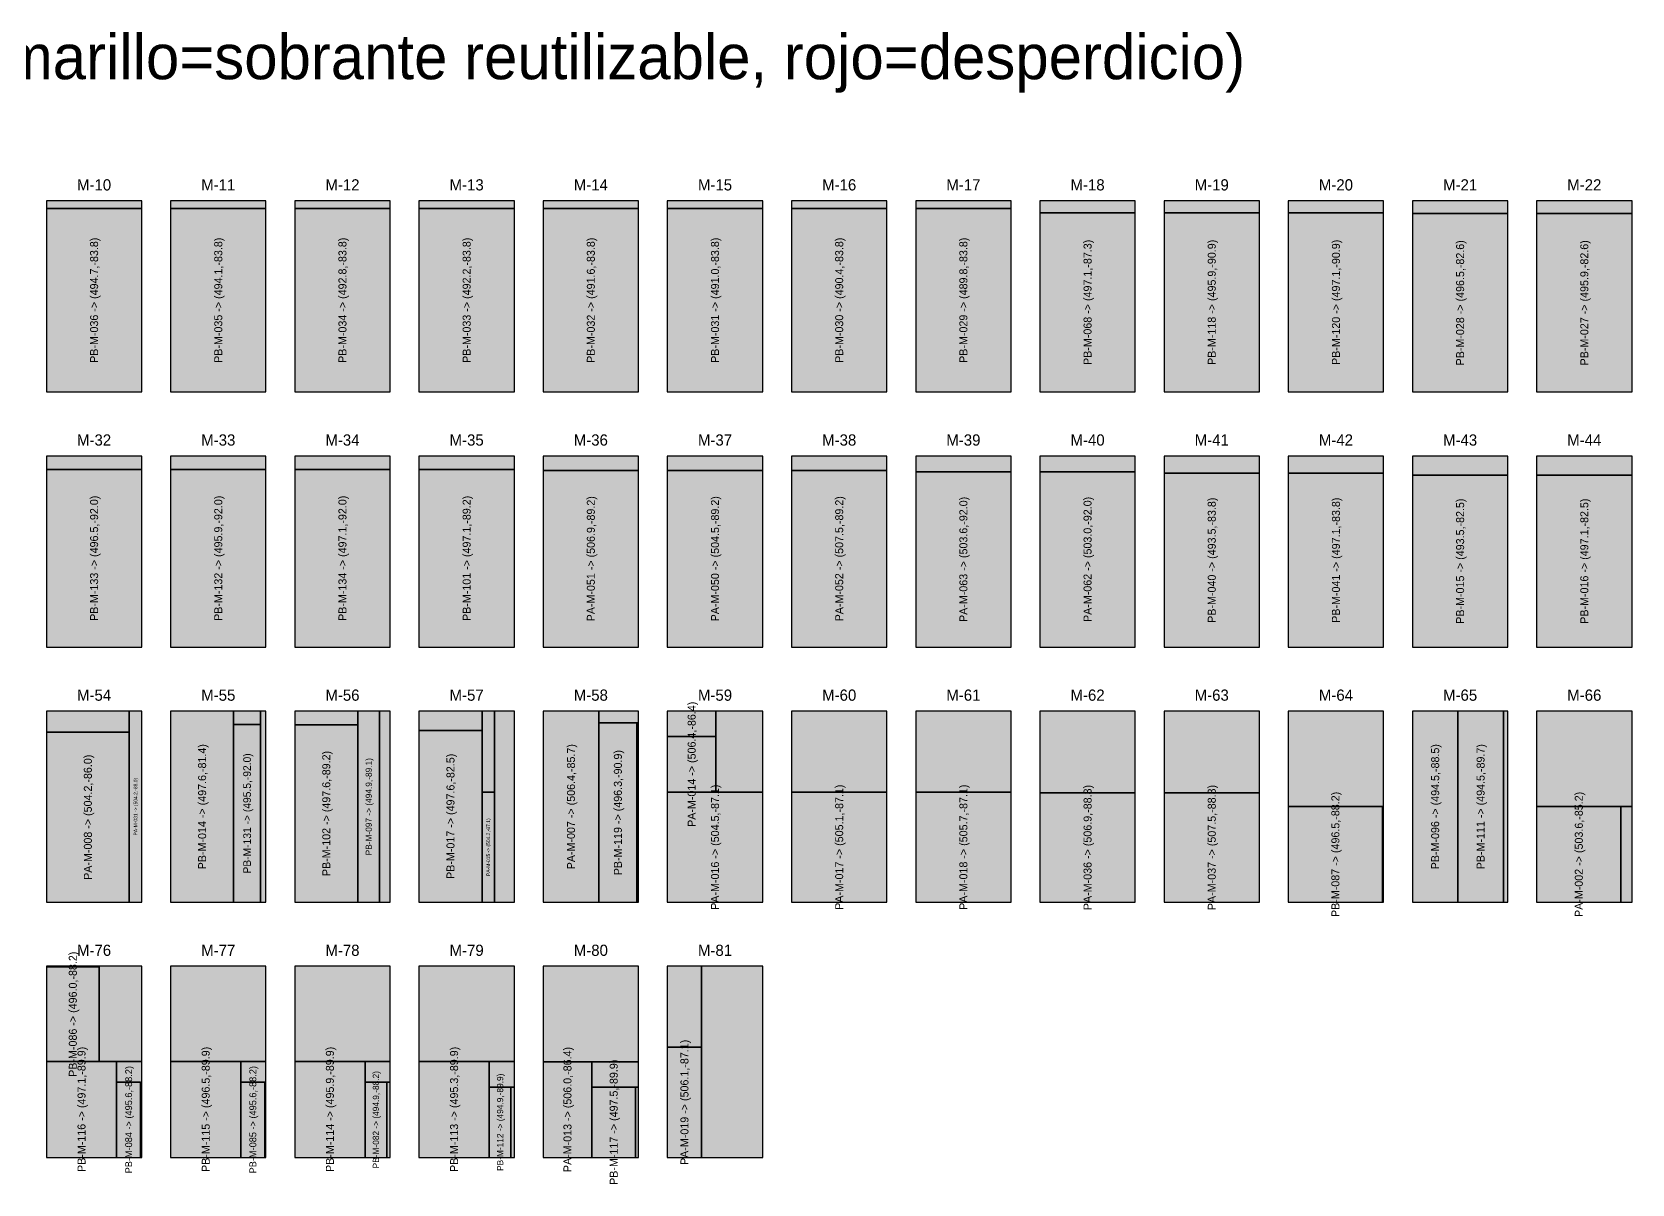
# Model space of a CAD drawing. Header units: metres. Extents: x 487.1 to 507.8, y -106.1 to -80.1.
# Drawn here: x 496.43 to 506.43, y -102.37 to -95.18 of the extents above; entities that cross this region are included whole.
import ezdxf
from ezdxf.enums import TextEntityAlignment as Align

# ---------------------------------------------------------------- set-up
doc = ezdxf.new("R2010")
doc.units = ezdxf.units.M
for name, color, linetype in [('RECORTE-DESPERDICIO', 1, 'Continuous'), ('RECORTE-PIEZA', 3, 'Continuous'), ('RECORTE-SOBRANTE', 2, 'Continuous'), ('RECORTE-TEXTO', 7, 'Continuous'), ('TITULO', 5, 'Continuous')]:
    doc.layers.add(name, color=color, linetype=linetype)

msp = doc.modelspace()

# ---------------------------------------------------------------- hatches: boundary and pattern name
at = {"layer": 'RECORTE-DESPERDICIO', "transparency": 33554610}
h = msp.add_hatch(color=1, dxfattribs=at)
h.dxf.hatch_style = 1
h.paths.add_polyline_path([(496.5227, -96.2784), (497.1187, -96.2784), (497.1187, -96.2304), (496.5227, -96.2304)])
h = msp.add_hatch(color=1, dxfattribs=at)
h.dxf.hatch_style = 1
h.paths.add_polyline_path([(497.2987, -96.2784), (497.8947, -96.2784), (497.8947, -96.2304), (497.2987, -96.2304)])
h = msp.add_hatch(color=1, dxfattribs=at)
h.dxf.hatch_style = 1
h.paths.add_polyline_path([(498.0747, -96.2784), (498.6707, -96.2784), (498.6707, -96.2304), (498.0747, -96.2304)])
h = msp.add_hatch(color=1, dxfattribs=at)
h.dxf.hatch_style = 1
h.paths.add_polyline_path([(498.8507, -96.2784), (499.4467, -96.2784), (499.4467, -96.2304), (498.8507, -96.2304)])
h = msp.add_hatch(color=1, dxfattribs=at)
h.dxf.hatch_style = 1
h.paths.add_polyline_path([(499.6267, -96.2784), (500.2227, -96.2784), (500.2227, -96.2304), (499.6267, -96.2304)])
h = msp.add_hatch(color=1, dxfattribs=at)
h.dxf.hatch_style = 1
h.paths.add_polyline_path([(500.4027, -96.2784), (500.9987, -96.2784), (500.9987, -96.2304), (500.4027, -96.2304)])
h = msp.add_hatch(color=1, dxfattribs=at)
h.dxf.hatch_style = 1
h.paths.add_polyline_path([(501.1787, -96.2784), (501.7747, -96.2784), (501.7747, -96.2304), (501.1787, -96.2304)])
h = msp.add_hatch(color=1, dxfattribs=at)
h.dxf.hatch_style = 1
h.paths.add_polyline_path([(501.9547, -96.2784), (502.5507, -96.2784), (502.5507, -96.2304), (501.9547, -96.2304)])
h = msp.add_hatch(color=1, dxfattribs=at)
h.dxf.hatch_style = 1
h.paths.add_polyline_path([(502.7307, -96.3044), (503.3267, -96.3044), (503.3267, -96.2304), (502.7307, -96.2304)])
h = msp.add_hatch(color=1, dxfattribs=at)
h.dxf.hatch_style = 1
h.paths.add_polyline_path([(503.5067, -96.3044), (504.1027, -96.3044), (504.1027, -96.2304), (503.5067, -96.2304)])
h = msp.add_hatch(color=1, dxfattribs=at)
h.dxf.hatch_style = 1
h.paths.add_polyline_path([(504.2827, -96.3044), (504.8787, -96.3044), (504.8787, -96.2304), (504.2827, -96.2304)])
h = msp.add_hatch(color=1, dxfattribs=at)
h.dxf.hatch_style = 1
h.paths.add_polyline_path([(505.0587, -96.3104), (505.6547, -96.3104), (505.6547, -96.2304), (505.0587, -96.2304)])
h = msp.add_hatch(color=1, dxfattribs=at)
h.dxf.hatch_style = 1
h.paths.add_polyline_path([(505.8347, -96.3104), (506.4307, -96.3104), (506.4307, -96.2304), (505.8347, -96.2304)])
h = msp.add_hatch(color=1, dxfattribs=at)
h.dxf.hatch_style = 1
h.paths.add_polyline_path([(496.5227, -97.9084), (497.1187, -97.9084), (497.1187, -97.8244), (496.5227, -97.8244)])
h = msp.add_hatch(color=1, dxfattribs=at)
h.dxf.hatch_style = 1
h.paths.add_polyline_path([(497.2987, -97.9084), (497.8947, -97.9084), (497.8947, -97.8244), (497.2987, -97.8244)])
h = msp.add_hatch(color=1, dxfattribs=at)
h.dxf.hatch_style = 1
h.paths.add_polyline_path([(498.0747, -97.9084), (498.6707, -97.9084), (498.6707, -97.8244), (498.0747, -97.8244)])
h = msp.add_hatch(color=1, dxfattribs=at)
h.dxf.hatch_style = 1
h.paths.add_polyline_path([(498.8507, -97.9094), (499.4467, -97.9094), (499.4467, -97.8244), (498.8507, -97.8244)])
h = msp.add_hatch(color=1, dxfattribs=at)
h.dxf.hatch_style = 1
h.paths.add_polyline_path([(499.6267, -97.9144), (500.2227, -97.9144), (500.2227, -97.8244), (499.6267, -97.8244)])
h = msp.add_hatch(color=1, dxfattribs=at)
h.dxf.hatch_style = 1
h.paths.add_polyline_path([(500.4027, -97.9144), (500.9987, -97.9144), (500.9987, -97.8244), (500.4027, -97.8244)])
h = msp.add_hatch(color=1, dxfattribs=at)
h.dxf.hatch_style = 1
h.paths.add_polyline_path([(501.1787, -97.9144), (501.7747, -97.9144), (501.7747, -97.8244), (501.1787, -97.8244)])
h = msp.add_hatch(color=1, dxfattribs=at)
h.dxf.hatch_style = 1
h.paths.add_polyline_path([(501.9547, -97.9224), (502.5507, -97.9224), (502.5507, -97.8244), (501.9547, -97.8244)])
h = msp.add_hatch(color=1, dxfattribs=at)
h.dxf.hatch_style = 1
h.paths.add_polyline_path([(502.7307, -97.9224), (503.3267, -97.9224), (503.3267, -97.8244), (502.7307, -97.8244)])
h = msp.add_hatch(color=1, dxfattribs=at)
h.dxf.hatch_style = 1
h.paths.add_polyline_path([(497.6927, -99.5024), (497.8607, -99.5024), (497.8607, -99.4184), (497.6927, -99.4184)])
h = msp.add_hatch(color=1, dxfattribs=at)
h.dxf.hatch_style = 1
h.paths.add_polyline_path([(497.8607, -100.6124), (497.8947, -100.6124), (497.8947, -99.4184), (497.8607, -99.4184)])
h = msp.add_hatch(color=1, dxfattribs=at)
h.dxf.hatch_style = 1
h.paths.add_polyline_path([(498.0747, -99.5034), (498.4687, -99.5034), (498.4687, -99.4184), (498.0747, -99.4184)])
h = msp.add_hatch(color=1, dxfattribs=at)
h.dxf.hatch_style = 1
h.paths.add_polyline_path([(498.6047, -100.6124), (498.6707, -100.6124), (498.6707, -99.4184), (498.6047, -99.4184)])
h = msp.add_hatch(color=1, dxfattribs=at)
h.dxf.hatch_style = 1
h.paths.add_polyline_path([(499.2447, -99.9244), (499.3227, -99.9244), (499.3227, -99.4184), (499.2447, -99.4184)])
h = msp.add_hatch(color=1, dxfattribs=at)
h.dxf.hatch_style = 1
h.paths.add_polyline_path([(499.9747, -99.4924), (500.2227, -99.4924), (500.2227, -99.4184), (499.9747, -99.4184)])
h = msp.add_hatch(color=1, dxfattribs=at)
h.dxf.hatch_style = 1
h.paths.add_polyline_path([(505.6267, -100.6124), (505.6547, -100.6124), (505.6547, -99.4184), (505.6267, -99.4184)])
h = msp.add_hatch(color=1, dxfattribs=at)
h.dxf.hatch_style = 1
h.paths.add_polyline_path([(500.2127, -100.6124), (500.2227, -100.6124), (500.2227, -99.4924), (500.2127, -99.4924)])
h = msp.add_hatch(color=1, dxfattribs=at)
h.dxf.hatch_style = 1
h.paths.add_polyline_path([(506.3619, -100.6124), (506.4307, -100.6124), (506.4307, -100.0144), (506.3619, -100.0144)])
h = msp.add_hatch(color=1, dxfattribs=at)
h.dxf.hatch_style = 1
h.paths.add_polyline_path([(498.6497, -102.2064), (498.6707, -102.2064), (498.6707, -101.7354), (498.6497, -101.7354)])
h = msp.add_hatch(color=1, dxfattribs=at)
h.dxf.hatch_style = 1
h.paths.add_polyline_path([(499.4257, -102.2064), (499.4467, -102.2064), (499.4467, -101.7674), (499.4257, -101.7674)])
h = msp.add_hatch(color=1, dxfattribs=at)
h.dxf.hatch_style = 1
h.paths.add_polyline_path([(500.2047, -102.2064), (500.2227, -102.2064), (500.2227, -101.7674), (500.2047, -101.7674)])
at = {"layer": 'RECORTE-PIEZA', "transparency": 33554597}
h = msp.add_hatch(color=3, dxfattribs=at)
h.dxf.hatch_style = 1
h.paths.add_polyline_path([(496.5227, -97.4244), (497.1187, -97.4244), (497.1187, -96.2784), (496.5227, -96.2784)])
h = msp.add_hatch(color=3, dxfattribs=at)
h.dxf.hatch_style = 1
h.paths.add_polyline_path([(497.2987, -97.4244), (497.8947, -97.4244), (497.8947, -96.2784), (497.2987, -96.2784)])
h = msp.add_hatch(color=3, dxfattribs=at)
h.dxf.hatch_style = 1
h.paths.add_polyline_path([(498.0747, -97.4244), (498.6707, -97.4244), (498.6707, -96.2784), (498.0747, -96.2784)])
h = msp.add_hatch(color=3, dxfattribs=at)
h.dxf.hatch_style = 1
h.paths.add_polyline_path([(498.8507, -97.4244), (499.4467, -97.4244), (499.4467, -96.2784), (498.8507, -96.2784)])
h = msp.add_hatch(color=3, dxfattribs=at)
h.dxf.hatch_style = 1
h.paths.add_polyline_path([(499.6267, -97.4244), (500.2227, -97.4244), (500.2227, -96.2784), (499.6267, -96.2784)])
h = msp.add_hatch(color=3, dxfattribs=at)
h.dxf.hatch_style = 1
h.paths.add_polyline_path([(500.4027, -97.4244), (500.9987, -97.4244), (500.9987, -96.2784), (500.4027, -96.2784)])
h = msp.add_hatch(color=3, dxfattribs=at)
h.dxf.hatch_style = 1
h.paths.add_polyline_path([(501.1787, -97.4244), (501.7747, -97.4244), (501.7747, -96.2784), (501.1787, -96.2784)])
h = msp.add_hatch(color=3, dxfattribs=at)
h.dxf.hatch_style = 1
h.paths.add_polyline_path([(501.9547, -97.4244), (502.5507, -97.4244), (502.5507, -96.2784), (501.9547, -96.2784)])
h = msp.add_hatch(color=3, dxfattribs=at)
h.dxf.hatch_style = 1
h.paths.add_polyline_path([(502.7307, -97.4244), (503.3267, -97.4244), (503.3267, -96.3044), (502.7307, -96.3044)])
h = msp.add_hatch(color=3, dxfattribs=at)
h.dxf.hatch_style = 1
h.paths.add_polyline_path([(503.5067, -97.4244), (504.1027, -97.4244), (504.1027, -96.3044), (503.5067, -96.3044)])
h = msp.add_hatch(color=3, dxfattribs=at)
h.dxf.hatch_style = 1
h.paths.add_polyline_path([(504.2827, -97.4244), (504.8787, -97.4244), (504.8787, -96.3044), (504.2827, -96.3044)])
h = msp.add_hatch(color=3, dxfattribs=at)
h.dxf.hatch_style = 1
h.paths.add_polyline_path([(505.0587, -97.4244), (505.6547, -97.4244), (505.6547, -96.3104), (505.0587, -96.3104)])
h = msp.add_hatch(color=3, dxfattribs=at)
h.dxf.hatch_style = 1
h.paths.add_polyline_path([(505.8347, -97.4244), (506.4307, -97.4244), (506.4307, -96.3104), (505.8347, -96.3104)])
h = msp.add_hatch(color=3, dxfattribs=at)
h.dxf.hatch_style = 1
h.paths.add_polyline_path([(496.5227, -99.0184), (497.1187, -99.0184), (497.1187, -97.9084), (496.5227, -97.9084)])
h = msp.add_hatch(color=3, dxfattribs=at)
h.dxf.hatch_style = 1
h.paths.add_polyline_path([(497.2987, -99.0184), (497.8947, -99.0184), (497.8947, -97.9084), (497.2987, -97.9084)])
h = msp.add_hatch(color=3, dxfattribs=at)
h.dxf.hatch_style = 1
h.paths.add_polyline_path([(498.0747, -99.0184), (498.6707, -99.0184), (498.6707, -97.9084), (498.0747, -97.9084)])
h = msp.add_hatch(color=3, dxfattribs=at)
h.dxf.hatch_style = 1
h.paths.add_polyline_path([(498.8507, -99.0184), (499.4467, -99.0184), (499.4467, -97.9094), (498.8507, -97.9094)])
h = msp.add_hatch(color=3, dxfattribs=at)
h.dxf.hatch_style = 1
h.paths.add_polyline_path([(499.6267, -99.0184), (500.2227, -99.0184), (500.2227, -97.9144), (499.6267, -97.9144)])
h = msp.add_hatch(color=3, dxfattribs=at)
h.dxf.hatch_style = 1
h.paths.add_polyline_path([(500.4027, -99.0184), (500.9987, -99.0184), (500.9987, -97.9144), (500.4027, -97.9144)])
h = msp.add_hatch(color=3, dxfattribs=at)
h.dxf.hatch_style = 1
h.paths.add_polyline_path([(501.1787, -99.0184), (501.7747, -99.0184), (501.7747, -97.9144), (501.1787, -97.9144)])
h = msp.add_hatch(color=3, dxfattribs=at)
h.dxf.hatch_style = 1
h.paths.add_polyline_path([(501.9547, -99.0184), (502.5507, -99.0184), (502.5507, -97.9224), (501.9547, -97.9224)])
h = msp.add_hatch(color=3, dxfattribs=at)
h.dxf.hatch_style = 1
h.paths.add_polyline_path([(502.7307, -99.0184), (503.3267, -99.0184), (503.3267, -97.9224), (502.7307, -97.9224)])
h = msp.add_hatch(color=3, dxfattribs=at)
h.dxf.hatch_style = 1
h.paths.add_polyline_path([(503.5067, -99.0184), (504.1027, -99.0184), (504.1027, -97.9324), (503.5067, -97.9324)])
h = msp.add_hatch(color=3, dxfattribs=at)
h.dxf.hatch_style = 1
h.paths.add_polyline_path([(504.2827, -99.0184), (504.8787, -99.0184), (504.8787, -97.9324), (504.2827, -97.9324)])
h = msp.add_hatch(color=3, dxfattribs=at)
h.dxf.hatch_style = 1
h.paths.add_polyline_path([(505.0587, -99.0184), (505.6547, -99.0184), (505.6547, -97.9444), (505.0587, -97.9444)])
h = msp.add_hatch(color=3, dxfattribs=at)
h.dxf.hatch_style = 1
h.paths.add_polyline_path([(505.8347, -99.0184), (506.4307, -99.0184), (506.4307, -97.9444), (505.8347, -97.9444)])
h = msp.add_hatch(color=3, dxfattribs=at)
h.dxf.hatch_style = 1
h.paths.add_polyline_path([(497.0407, -100.6124), (497.1187, -100.6124), (497.1187, -99.4184), (497.0407, -99.4184)])
h = msp.add_hatch(color=3, dxfattribs=at)
h.dxf.hatch_style = 1
h.paths.add_polyline_path([(497.2987, -100.6124), (497.6927, -100.6124), (497.6927, -99.4184), (497.2987, -99.4184)])
h = msp.add_hatch(color=3, dxfattribs=at)
h.dxf.hatch_style = 1
h.paths.add_polyline_path([(498.4687, -100.6124), (498.6047, -100.6124), (498.6047, -99.4184), (498.4687, -99.4184)])
h = msp.add_hatch(color=3, dxfattribs=at)
h.dxf.hatch_style = 1
h.paths.add_polyline_path([(499.6267, -100.6124), (499.9747, -100.6124), (499.9747, -99.4184), (499.6267, -99.4184)])
h = msp.add_hatch(color=3, dxfattribs=at)
h.dxf.hatch_style = 1
h.paths.add_polyline_path([(505.0587, -100.6124), (505.3427, -100.6124), (505.3427, -99.4184), (505.0587, -99.4184)])
h = msp.add_hatch(color=3, dxfattribs=at)
h.dxf.hatch_style = 1
h.paths.add_polyline_path([(505.3427, -100.6124), (505.6267, -100.6124), (505.6267, -99.4184), (505.3427, -99.4184)])
h = msp.add_hatch(color=3, dxfattribs=at)
h.dxf.hatch_style = 1
h.paths.add_polyline_path([(496.5227, -100.6124), (497.0407, -100.6124), (497.0407, -99.5504), (496.5227, -99.5504)])
h = msp.add_hatch(color=3, dxfattribs=at)
h.dxf.hatch_style = 1
h.paths.add_polyline_path([(497.6927, -100.6124), (497.8607, -100.6124), (497.8607, -99.5024), (497.6927, -99.5024)])
h = msp.add_hatch(color=3, dxfattribs=at)
h.dxf.hatch_style = 1
h.paths.add_polyline_path([(498.0747, -100.6124), (498.4687, -100.6124), (498.4687, -99.5034), (498.0747, -99.5034)])
h = msp.add_hatch(color=3, dxfattribs=at)
h.dxf.hatch_style = 1
h.paths.add_polyline_path([(498.8507, -100.6124), (499.2447, -100.6124), (499.2447, -99.5384), (498.8507, -99.5384)])
h = msp.add_hatch(color=3, dxfattribs=at)
h.dxf.hatch_style = 1
h.paths.add_polyline_path([(499.9747, -100.6124), (500.2127, -100.6124), (500.2127, -99.4924), (499.9747, -99.4924)])
h = msp.add_hatch(color=3, dxfattribs=at)
h.dxf.hatch_style = 1
h.paths.add_polyline_path([(500.4027, -99.9244), (500.7067, -99.9244), (500.7067, -99.5764), (500.4027, -99.5764)])
h = msp.add_hatch(color=3, dxfattribs=at)
h.dxf.hatch_style = 1
h.paths.add_polyline_path([(499.2447, -100.6124), (499.3227, -100.6124), (499.3227, -99.9244), (499.2447, -99.9244)])
h = msp.add_hatch(color=3, dxfattribs=at)
h.dxf.hatch_style = 1
h.paths.add_polyline_path([(500.4027, -100.6124), (500.9987, -100.6124), (500.9987, -99.9244), (500.4027, -99.9244)])
h = msp.add_hatch(color=3, dxfattribs=at)
h.dxf.hatch_style = 1
h.paths.add_polyline_path([(501.1787, -100.6124), (501.7747, -100.6124), (501.7747, -99.9244), (501.1787, -99.9244)])
h = msp.add_hatch(color=3, dxfattribs=at)
h.dxf.hatch_style = 1
h.paths.add_polyline_path([(501.9547, -100.6124), (502.5507, -100.6124), (502.5507, -99.9244), (501.9547, -99.9244)])
h = msp.add_hatch(color=3, dxfattribs=at)
h.dxf.hatch_style = 1
h.paths.add_polyline_path([(502.7307, -100.6124), (503.3267, -100.6124), (503.3267, -99.9284), (502.7307, -99.9284)])
h = msp.add_hatch(color=3, dxfattribs=at)
h.dxf.hatch_style = 1
h.paths.add_polyline_path([(503.5067, -100.6124), (504.1027, -100.6124), (504.1027, -99.9284), (503.5067, -99.9284)])
h = msp.add_hatch(color=3, dxfattribs=at)
h.dxf.hatch_style = 1
h.paths.add_polyline_path([(504.2827, -100.6124), (504.8717, -100.6124), (504.8717, -100.0144), (504.2827, -100.0144)])
h = msp.add_hatch(color=3, dxfattribs=at)
h.dxf.hatch_style = 1
h.paths.add_polyline_path([(505.8347, -100.6124), (506.3619, -100.6124), (506.3619, -100.0144), (505.8347, -100.0144)])
h = msp.add_hatch(color=3, dxfattribs=at)
h.dxf.hatch_style = 1
h.paths.add_polyline_path([(496.5227, -101.6064), (496.8527, -101.6064), (496.8527, -101.0174), (496.5227, -101.0174)])
h = msp.add_hatch(color=3, dxfattribs=at)
h.dxf.hatch_style = 1
h.paths.add_polyline_path([(500.4027, -102.2064), (500.6167, -102.2064), (500.6167, -101.5184), (500.4027, -101.5184)])
h = msp.add_hatch(color=3, dxfattribs=at)
h.dxf.hatch_style = 1
h.paths.add_polyline_path([(496.5227, -102.2064), (496.9617, -102.2064), (496.9617, -101.6064), (496.5227, -101.6064)])
h = msp.add_hatch(color=3, dxfattribs=at)
h.dxf.hatch_style = 1
h.paths.add_polyline_path([(497.2987, -102.2064), (497.7377, -102.2064), (497.7377, -101.6064), (497.2987, -101.6064)])
h = msp.add_hatch(color=3, dxfattribs=at)
h.dxf.hatch_style = 1
h.paths.add_polyline_path([(498.0747, -102.2064), (498.5137, -102.2064), (498.5137, -101.6064), (498.0747, -101.6064)])
h = msp.add_hatch(color=3, dxfattribs=at)
h.dxf.hatch_style = 1
h.paths.add_polyline_path([(498.8507, -102.2064), (499.2897, -102.2064), (499.2897, -101.6064), (498.8507, -101.6064)])
h = msp.add_hatch(color=3, dxfattribs=at)
h.dxf.hatch_style = 1
h.paths.add_polyline_path([(499.6267, -102.2064), (499.9307, -102.2064), (499.9307, -101.6084), (499.6267, -101.6084)])
h = msp.add_hatch(color=3, dxfattribs=at)
h.dxf.hatch_style = 1
h.paths.add_polyline_path([(496.9617, -102.2064), (497.1117, -102.2064), (497.1117, -101.7354), (496.9617, -101.7354)])
h = msp.add_hatch(color=3, dxfattribs=at)
h.dxf.hatch_style = 1
h.paths.add_polyline_path([(497.7377, -102.2064), (497.8877, -102.2064), (497.8877, -101.7354), (497.7377, -101.7354)])
h = msp.add_hatch(color=3, dxfattribs=at)
h.dxf.hatch_style = 1
h.paths.add_polyline_path([(498.5137, -102.2064), (498.6497, -102.2064), (498.6497, -101.7354), (498.5137, -101.7354)])
h = msp.add_hatch(color=3, dxfattribs=at)
h.dxf.hatch_style = 1
h.paths.add_polyline_path([(499.2897, -102.2064), (499.4257, -102.2064), (499.4257, -101.7674), (499.2897, -101.7674)])
h = msp.add_hatch(color=3, dxfattribs=at)
h.dxf.hatch_style = 1
h.paths.add_polyline_path([(499.9307, -102.2064), (500.2047, -102.2064), (500.2047, -101.7674), (499.9307, -101.7674)])
at = {"layer": 'RECORTE-SOBRANTE', "transparency": 33554610}
h = msp.add_hatch(color=2, dxfattribs=at)
h.dxf.hatch_style = 1
h.paths.add_polyline_path([(503.5067, -97.9324), (504.1027, -97.9324), (504.1027, -97.8244), (503.5067, -97.8244)])
h = msp.add_hatch(color=2, dxfattribs=at)
h.dxf.hatch_style = 1
h.paths.add_polyline_path([(504.2827, -97.9324), (504.8787, -97.9324), (504.8787, -97.8244), (504.2827, -97.8244)])
h = msp.add_hatch(color=2, dxfattribs=at)
h.dxf.hatch_style = 1
h.paths.add_polyline_path([(505.0587, -97.9444), (505.6547, -97.9444), (505.6547, -97.8244), (505.0587, -97.8244)])
h = msp.add_hatch(color=2, dxfattribs=at)
h.dxf.hatch_style = 1
h.paths.add_polyline_path([(505.8347, -97.9444), (506.4307, -97.9444), (506.4307, -97.8244), (505.8347, -97.8244)])
h = msp.add_hatch(color=2, dxfattribs=at)
h.dxf.hatch_style = 1
h.paths.add_polyline_path([(496.5227, -99.5504), (497.0407, -99.5504), (497.0407, -99.4184), (496.5227, -99.4184)])
h = msp.add_hatch(color=2, dxfattribs=at)
h.dxf.hatch_style = 1
h.paths.add_polyline_path([(498.8507, -99.5384), (499.2447, -99.5384), (499.2447, -99.4184), (498.8507, -99.4184)])
h = msp.add_hatch(color=2, dxfattribs=at)
h.dxf.hatch_style = 1
h.paths.add_polyline_path([(499.3227, -100.6124), (499.4467, -100.6124), (499.4467, -99.4184), (499.3227, -99.4184)])
h = msp.add_hatch(color=2, dxfattribs=at)
h.dxf.hatch_style = 1
h.paths.add_polyline_path([(500.4027, -99.5764), (500.7067, -99.5764), (500.7067, -99.4184), (500.4027, -99.4184)])
h = msp.add_hatch(color=2, dxfattribs=at)
h.dxf.hatch_style = 1
h.paths.add_polyline_path([(500.7067, -99.9244), (500.9987, -99.9244), (500.9987, -99.4184), (500.7067, -99.4184)])
h = msp.add_hatch(color=2, dxfattribs=at)
h.dxf.hatch_style = 1
h.paths.add_polyline_path([(501.1787, -99.9244), (501.7747, -99.9244), (501.7747, -99.4184), (501.1787, -99.4184)])
h = msp.add_hatch(color=2, dxfattribs=at)
h.dxf.hatch_style = 1
h.paths.add_polyline_path([(501.9547, -99.9244), (502.5507, -99.9244), (502.5507, -99.4184), (501.9547, -99.4184)])
h = msp.add_hatch(color=2, dxfattribs=at)
h.dxf.hatch_style = 1
h.paths.add_polyline_path([(502.7307, -99.9284), (503.3267, -99.9284), (503.3267, -99.4184), (502.7307, -99.4184)])
h = msp.add_hatch(color=2, dxfattribs=at)
h.dxf.hatch_style = 1
h.paths.add_polyline_path([(503.5067, -99.9284), (504.1027, -99.9284), (504.1027, -99.4184), (503.5067, -99.4184)])
h = msp.add_hatch(color=2, dxfattribs=at)
h.dxf.hatch_style = 1
h.paths.add_polyline_path([(504.2827, -100.0144), (504.8787, -100.0144), (504.8787, -99.4184), (504.2827, -99.4184)])
h = msp.add_hatch(color=2, dxfattribs=at)
h.dxf.hatch_style = 1
h.paths.add_polyline_path([(505.8347, -100.0144), (506.4307, -100.0144), (506.4307, -99.4184), (505.8347, -99.4184)])
h = msp.add_hatch(color=2, dxfattribs=at)
h.dxf.hatch_style = 1
h.paths.add_polyline_path([(496.8527, -101.6064), (497.1187, -101.6064), (497.1187, -101.0124), (496.8527, -101.0124)])
h = msp.add_hatch(color=2, dxfattribs=at)
h.dxf.hatch_style = 1
h.paths.add_polyline_path([(497.2987, -101.6064), (497.8947, -101.6064), (497.8947, -101.0124), (497.2987, -101.0124)])
h = msp.add_hatch(color=2, dxfattribs=at)
h.dxf.hatch_style = 1
h.paths.add_polyline_path([(498.0747, -101.6064), (498.6707, -101.6064), (498.6707, -101.0124), (498.0747, -101.0124)])
h = msp.add_hatch(color=2, dxfattribs=at)
h.dxf.hatch_style = 1
h.paths.add_polyline_path([(498.8507, -101.6064), (499.4467, -101.6064), (499.4467, -101.0124), (498.8507, -101.0124)])
h = msp.add_hatch(color=2, dxfattribs=at)
h.dxf.hatch_style = 1
h.paths.add_polyline_path([(499.6267, -101.6084), (500.2227, -101.6084), (500.2227, -101.0124), (499.6267, -101.0124)])
h = msp.add_hatch(color=2, dxfattribs=at)
h.dxf.hatch_style = 1
h.paths.add_polyline_path([(500.4027, -101.5184), (500.6167, -101.5184), (500.6167, -101.0124), (500.4027, -101.0124)])
h = msp.add_hatch(color=2, dxfattribs=at)
h.dxf.hatch_style = 1
h.paths.add_polyline_path([(500.6167, -102.2064), (500.9987, -102.2064), (500.9987, -101.0124), (500.6167, -101.0124)])
h = msp.add_hatch(color=2, dxfattribs=at)
h.dxf.hatch_style = 1
h.paths.add_polyline_path([(496.9617, -101.7354), (497.1187, -101.7354), (497.1187, -101.6064), (496.9617, -101.6064)])
h = msp.add_hatch(color=2, dxfattribs=at)
h.dxf.hatch_style = 1
h.paths.add_polyline_path([(497.7377, -101.7354), (497.8947, -101.7354), (497.8947, -101.6064), (497.7377, -101.6064)])
h = msp.add_hatch(color=2, dxfattribs=at)
h.dxf.hatch_style = 1
h.paths.add_polyline_path([(498.5137, -101.7354), (498.6707, -101.7354), (498.6707, -101.6064), (498.5137, -101.6064)])
h = msp.add_hatch(color=2, dxfattribs=at)
h.dxf.hatch_style = 1
h.paths.add_polyline_path([(499.2897, -101.7674), (499.4467, -101.7674), (499.4467, -101.6064), (499.2897, -101.6064)])
h = msp.add_hatch(color=2, dxfattribs=at)
h.dxf.hatch_style = 1
h.paths.add_polyline_path([(499.9307, -101.7674), (500.2227, -101.7674), (500.2227, -101.6084), (499.9307, -101.6084)])

# ---------------------------------------------------------------- linework, layer by layer
at = {"layer": 'RECORTE-DESPERDICIO'}
for points in [[(496.5227, -96.2784), (497.1187, -96.2784), (497.1187, -96.2304), (496.5227, -96.2304)], [(497.2987, -96.2784), (497.8947, -96.2784), (497.8947, -96.2304), (497.2987, -96.2304)], [(498.0747, -96.2784), (498.6707, -96.2784), (498.6707, -96.2304), (498.0747, -96.2304)], [(498.8507, -96.2784), (499.4467, -96.2784), (499.4467, -96.2304), (498.8507, -96.2304)], [(499.6267, -96.2784), (500.2227, -96.2784), (500.2227, -96.2304), (499.6267, -96.2304)], [(500.4027, -96.2784), (500.9987, -96.2784), (500.9987, -96.2304), (500.4027, -96.2304)], [(501.1787, -96.2784), (501.7747, -96.2784), (501.7747, -96.2304), (501.1787, -96.2304)], [(501.9547, -96.2784), (502.5507, -96.2784), (502.5507, -96.2304), (501.9547, -96.2304)], [(502.7307, -96.3044), (503.3267, -96.3044), (503.3267, -96.2304), (502.7307, -96.2304)], [(503.5067, -96.3044), (504.1027, -96.3044), (504.1027, -96.2304), (503.5067, -96.2304)], [(504.2827, -96.3044), (504.8787, -96.3044), (504.8787, -96.2304), (504.2827, -96.2304)], [(505.0587, -96.3104), (505.6547, -96.3104), (505.6547, -96.2304), (505.0587, -96.2304)], [(505.8347, -96.3104), (506.4307, -96.3104), (506.4307, -96.2304), (505.8347, -96.2304)], [(496.5227, -97.9084), (497.1187, -97.9084), (497.1187, -97.8244), (496.5227, -97.8244)], [(497.2987, -97.9084), (497.8947, -97.9084), (497.8947, -97.8244), (497.2987, -97.8244)], [(498.0747, -97.9084), (498.6707, -97.9084), (498.6707, -97.8244), (498.0747, -97.8244)], [(498.8507, -97.9094), (499.4467, -97.9094), (499.4467, -97.8244), (498.8507, -97.8244)], [(499.6267, -97.9144), (500.2227, -97.9144), (500.2227, -97.8244), (499.6267, -97.8244)], [(500.4027, -97.9144), (500.9987, -97.9144), (500.9987, -97.8244), (500.4027, -97.8244)], [(501.1787, -97.9144), (501.7747, -97.9144), (501.7747, -97.8244), (501.1787, -97.8244)], [(501.9547, -97.9224), (502.5507, -97.9224), (502.5507, -97.8244), (501.9547, -97.8244)], [(502.7307, -97.9224), (503.3267, -97.9224), (503.3267, -97.8244), (502.7307, -97.8244)], [(497.6927, -99.5024), (497.8607, -99.5024), (497.8607, -99.4184), (497.6927, -99.4184)], [(497.8607, -100.6124), (497.8947, -100.6124), (497.8947, -99.4184), (497.8607, -99.4184)], [(498.0747, -99.5034), (498.4687, -99.5034), (498.4687, -99.4184), (498.0747, -99.4184)], [(498.6047, -100.6124), (498.6707, -100.6124), (498.6707, -99.4184), (498.6047, -99.4184)], [(499.2447, -99.9244), (499.3227, -99.9244), (499.3227, -99.4184), (499.2447, -99.4184)], [(499.9747, -99.4924), (500.2227, -99.4924), (500.2227, -99.4184), (499.9747, -99.4184)], [(505.6267, -100.6124), (505.6547, -100.6124), (505.6547, -99.4184), (505.6267, -99.4184)], [(500.2127, -100.6124), (500.2227, -100.6124), (500.2227, -99.4924), (500.2127, -99.4924)], [(506.3619, -100.6124), (506.4307, -100.6124), (506.4307, -100.0144), (506.3619, -100.0144)], [(498.6497, -102.2064), (498.6707, -102.2064), (498.6707, -101.7354), (498.6497, -101.7354)], [(499.4257, -102.2064), (499.4467, -102.2064), (499.4467, -101.7674), (499.4257, -101.7674)], [(500.2047, -102.2064), (500.2227, -102.2064), (500.2227, -101.7674), (500.2047, -101.7674)]]:
    msp.add_lwpolyline(points, close=True, dxfattribs=at)
at = {"layer": 'RECORTE-PIEZA'}
for points in [[(496.5227, -97.4244), (497.1187, -97.4244), (497.1187, -96.2784), (496.5227, -96.2784)], [(497.2987, -97.4244), (497.8947, -97.4244), (497.8947, -96.2784), (497.2987, -96.2784)], [(498.0747, -97.4244), (498.6707, -97.4244), (498.6707, -96.2784), (498.0747, -96.2784)], [(498.8507, -97.4244), (499.4467, -97.4244), (499.4467, -96.2784), (498.8507, -96.2784)], [(499.6267, -97.4244), (500.2227, -97.4244), (500.2227, -96.2784), (499.6267, -96.2784)], [(500.4027, -97.4244), (500.9987, -97.4244), (500.9987, -96.2784), (500.4027, -96.2784)], [(501.1787, -97.4244), (501.7747, -97.4244), (501.7747, -96.2784), (501.1787, -96.2784)], [(501.9547, -97.4244), (502.5507, -97.4244), (502.5507, -96.2784), (501.9547, -96.2784)], [(502.7307, -97.4244), (503.3267, -97.4244), (503.3267, -96.3044), (502.7307, -96.3044)], [(503.5067, -97.4244), (504.1027, -97.4244), (504.1027, -96.3044), (503.5067, -96.3044)], [(504.2827, -97.4244), (504.8787, -97.4244), (504.8787, -96.3044), (504.2827, -96.3044)], [(505.0587, -97.4244), (505.6547, -97.4244), (505.6547, -96.3104), (505.0587, -96.3104)], [(505.8347, -97.4244), (506.4307, -97.4244), (506.4307, -96.3104), (505.8347, -96.3104)], [(496.5227, -99.0184), (497.1187, -99.0184), (497.1187, -97.9084), (496.5227, -97.9084)], [(497.2987, -99.0184), (497.8947, -99.0184), (497.8947, -97.9084), (497.2987, -97.9084)], [(498.0747, -99.0184), (498.6707, -99.0184), (498.6707, -97.9084), (498.0747, -97.9084)], [(498.8507, -99.0184), (499.4467, -99.0184), (499.4467, -97.9094), (498.8507, -97.9094)], [(499.6267, -99.0184), (500.2227, -99.0184), (500.2227, -97.9144), (499.6267, -97.9144)], [(500.4027, -99.0184), (500.9987, -99.0184), (500.9987, -97.9144), (500.4027, -97.9144)], [(501.1787, -99.0184), (501.7747, -99.0184), (501.7747, -97.9144), (501.1787, -97.9144)], [(501.9547, -99.0184), (502.5507, -99.0184), (502.5507, -97.9224), (501.9547, -97.9224)], [(502.7307, -99.0184), (503.3267, -99.0184), (503.3267, -97.9224), (502.7307, -97.9224)], [(503.5067, -99.0184), (504.1027, -99.0184), (504.1027, -97.9324), (503.5067, -97.9324)], [(504.2827, -99.0184), (504.8787, -99.0184), (504.8787, -97.9324), (504.2827, -97.9324)], [(505.0587, -99.0184), (505.6547, -99.0184), (505.6547, -97.9444), (505.0587, -97.9444)], [(505.8347, -99.0184), (506.4307, -99.0184), (506.4307, -97.9444), (505.8347, -97.9444)], [(497.0407, -100.6124), (497.1187, -100.6124), (497.1187, -99.4184), (497.0407, -99.4184)], [(497.2987, -100.6124), (497.6927, -100.6124), (497.6927, -99.4184), (497.2987, -99.4184)], [(498.4687, -100.6124), (498.6047, -100.6124), (498.6047, -99.4184), (498.4687, -99.4184)], [(499.6267, -100.6124), (499.9747, -100.6124), (499.9747, -99.4184), (499.6267, -99.4184)], [(505.0587, -100.6124), (505.3427, -100.6124), (505.3427, -99.4184), (505.0587, -99.4184)], [(505.3427, -100.6124), (505.6267, -100.6124), (505.6267, -99.4184), (505.3427, -99.4184)], [(496.5227, -100.6124), (497.0407, -100.6124), (497.0407, -99.5504), (496.5227, -99.5504)], [(497.6927, -100.6124), (497.8607, -100.6124), (497.8607, -99.5024), (497.6927, -99.5024)], [(498.0747, -100.6124), (498.4687, -100.6124), (498.4687, -99.5034), (498.0747, -99.5034)], [(498.8507, -100.6124), (499.2447, -100.6124), (499.2447, -99.5384), (498.8507, -99.5384)], [(499.9747, -100.6124), (500.2127, -100.6124), (500.2127, -99.4924), (499.9747, -99.4924)], [(500.4027, -99.9244), (500.7067, -99.9244), (500.7067, -99.5764), (500.4027, -99.5764)], [(499.2447, -100.6124), (499.3227, -100.6124), (499.3227, -99.9244), (499.2447, -99.9244)], [(500.4027, -100.6124), (500.9987, -100.6124), (500.9987, -99.9244), (500.4027, -99.9244)], [(501.1787, -100.6124), (501.7747, -100.6124), (501.7747, -99.9244), (501.1787, -99.9244)], [(501.9547, -100.6124), (502.5507, -100.6124), (502.5507, -99.9244), (501.9547, -99.9244)], [(502.7307, -100.6124), (503.3267, -100.6124), (503.3267, -99.9284), (502.7307, -99.9284)], [(503.5067, -100.6124), (504.1027, -100.6124), (504.1027, -99.9284), (503.5067, -99.9284)], [(504.2827, -100.6124), (504.8717, -100.6124), (504.8717, -100.0144), (504.2827, -100.0144)], [(505.8347, -100.6124), (506.3619, -100.6124), (506.3619, -100.0144), (505.8347, -100.0144)], [(496.5227, -101.6064), (496.8527, -101.6064), (496.8527, -101.0174), (496.5227, -101.0174)], [(500.4027, -102.2064), (500.6167, -102.2064), (500.6167, -101.5184), (500.4027, -101.5184)], [(496.5227, -102.2064), (496.9617, -102.2064), (496.9617, -101.6064), (496.5227, -101.6064)], [(497.2987, -102.2064), (497.7377, -102.2064), (497.7377, -101.6064), (497.2987, -101.6064)], [(498.0747, -102.2064), (498.5137, -102.2064), (498.5137, -101.6064), (498.0747, -101.6064)], [(498.8507, -102.2064), (499.2897, -102.2064), (499.2897, -101.6064), (498.8507, -101.6064)], [(499.6267, -102.2064), (499.9307, -102.2064), (499.9307, -101.6084), (499.6267, -101.6084)], [(496.9617, -102.2064), (497.1117, -102.2064), (497.1117, -101.7354), (496.9617, -101.7354)], [(497.7377, -102.2064), (497.8877, -102.2064), (497.8877, -101.7354), (497.7377, -101.7354)], [(498.5137, -102.2064), (498.6497, -102.2064), (498.6497, -101.7354), (498.5137, -101.7354)], [(499.2897, -102.2064), (499.4257, -102.2064), (499.4257, -101.7674), (499.2897, -101.7674)], [(499.9307, -102.2064), (500.2047, -102.2064), (500.2047, -101.7674), (499.9307, -101.7674)]]:
    msp.add_lwpolyline(points, close=True, dxfattribs=at)
at = {"layer": 'RECORTE-SOBRANTE'}
for points in [[(503.5067, -97.9324), (504.1027, -97.9324), (504.1027, -97.8244), (503.5067, -97.8244)], [(504.2827, -97.9324), (504.8787, -97.9324), (504.8787, -97.8244), (504.2827, -97.8244)], [(505.0587, -97.9444), (505.6547, -97.9444), (505.6547, -97.8244), (505.0587, -97.8244)], [(505.8347, -97.9444), (506.4307, -97.9444), (506.4307, -97.8244), (505.8347, -97.8244)], [(496.5227, -99.5504), (497.0407, -99.5504), (497.0407, -99.4184), (496.5227, -99.4184)], [(498.8507, -99.5384), (499.2447, -99.5384), (499.2447, -99.4184), (498.8507, -99.4184)], [(499.3227, -100.6124), (499.4467, -100.6124), (499.4467, -99.4184), (499.3227, -99.4184)], [(500.4027, -99.5764), (500.7067, -99.5764), (500.7067, -99.4184), (500.4027, -99.4184)], [(500.7067, -99.9244), (500.9987, -99.9244), (500.9987, -99.4184), (500.7067, -99.4184)], [(501.1787, -99.9244), (501.7747, -99.9244), (501.7747, -99.4184), (501.1787, -99.4184)], [(501.9547, -99.9244), (502.5507, -99.9244), (502.5507, -99.4184), (501.9547, -99.4184)], [(502.7307, -99.9284), (503.3267, -99.9284), (503.3267, -99.4184), (502.7307, -99.4184)], [(503.5067, -99.9284), (504.1027, -99.9284), (504.1027, -99.4184), (503.5067, -99.4184)], [(504.2827, -100.0144), (504.8787, -100.0144), (504.8787, -99.4184), (504.2827, -99.4184)], [(505.8347, -100.0144), (506.4307, -100.0144), (506.4307, -99.4184), (505.8347, -99.4184)], [(496.8527, -101.6064), (497.1187, -101.6064), (497.1187, -101.0124), (496.8527, -101.0124)], [(497.2987, -101.6064), (497.8947, -101.6064), (497.8947, -101.0124), (497.2987, -101.0124)], [(498.0747, -101.6064), (498.6707, -101.6064), (498.6707, -101.0124), (498.0747, -101.0124)], [(498.8507, -101.6064), (499.4467, -101.6064), (499.4467, -101.0124), (498.8507, -101.0124)], [(499.6267, -101.6084), (500.2227, -101.6084), (500.2227, -101.0124), (499.6267, -101.0124)], [(500.4027, -101.5184), (500.6167, -101.5184), (500.6167, -101.0124), (500.4027, -101.0124)], [(500.6167, -102.2064), (500.9987, -102.2064), (500.9987, -101.0124), (500.6167, -101.0124)], [(496.9617, -101.7354), (497.1187, -101.7354), (497.1187, -101.6064), (496.9617, -101.6064)], [(497.7377, -101.7354), (497.8947, -101.7354), (497.8947, -101.6064), (497.7377, -101.6064)], [(498.5137, -101.7354), (498.6707, -101.7354), (498.6707, -101.6064), (498.5137, -101.6064)], [(499.2897, -101.7674), (499.4467, -101.7674), (499.4467, -101.6064), (499.2897, -101.6064)], [(499.9307, -101.7674), (500.2227, -101.7674), (500.2227, -101.6084), (499.9307, -101.6084)]]:
    msp.add_lwpolyline(points, close=True, dxfattribs=at)
at = {"layer": 'RECORTE-TEXTO'}
for points in [[(496.5227, -97.4244), (497.1187, -97.4244), (497.1187, -96.2304), (496.5227, -96.2304)], [(497.2987, -97.4244), (497.8947, -97.4244), (497.8947, -96.2304), (497.2987, -96.2304)], [(498.0747, -97.4244), (498.6707, -97.4244), (498.6707, -96.2304), (498.0747, -96.2304)], [(498.8507, -97.4244), (499.4467, -97.4244), (499.4467, -96.2304), (498.8507, -96.2304)], [(499.6267, -97.4244), (500.2227, -97.4244), (500.2227, -96.2304), (499.6267, -96.2304)], [(500.4027, -97.4244), (500.9987, -97.4244), (500.9987, -96.2304), (500.4027, -96.2304)], [(501.1787, -97.4244), (501.7747, -97.4244), (501.7747, -96.2304), (501.1787, -96.2304)], [(501.9547, -97.4244), (502.5507, -97.4244), (502.5507, -96.2304), (501.9547, -96.2304)], [(502.7307, -97.4244), (503.3267, -97.4244), (503.3267, -96.2304), (502.7307, -96.2304)], [(503.5067, -97.4244), (504.1027, -97.4244), (504.1027, -96.2304), (503.5067, -96.2304)], [(504.2827, -97.4244), (504.8787, -97.4244), (504.8787, -96.2304), (504.2827, -96.2304)], [(505.0587, -97.4244), (505.6547, -97.4244), (505.6547, -96.2304), (505.0587, -96.2304)], [(505.8347, -97.4244), (506.4307, -97.4244), (506.4307, -96.2304), (505.8347, -96.2304)], [(496.5227, -99.0184), (497.1187, -99.0184), (497.1187, -97.8244), (496.5227, -97.8244)], [(497.2987, -99.0184), (497.8947, -99.0184), (497.8947, -97.8244), (497.2987, -97.8244)], [(498.0747, -99.0184), (498.6707, -99.0184), (498.6707, -97.8244), (498.0747, -97.8244)], [(498.8507, -99.0184), (499.4467, -99.0184), (499.4467, -97.8244), (498.8507, -97.8244)], [(499.6267, -99.0184), (500.2227, -99.0184), (500.2227, -97.8244), (499.6267, -97.8244)], [(500.4027, -99.0184), (500.9987, -99.0184), (500.9987, -97.8244), (500.4027, -97.8244)], [(501.1787, -99.0184), (501.7747, -99.0184), (501.7747, -97.8244), (501.1787, -97.8244)], [(501.9547, -99.0184), (502.5507, -99.0184), (502.5507, -97.8244), (501.9547, -97.8244)], [(502.7307, -99.0184), (503.3267, -99.0184), (503.3267, -97.8244), (502.7307, -97.8244)], [(503.5067, -99.0184), (504.1027, -99.0184), (504.1027, -97.8244), (503.5067, -97.8244)], [(504.2827, -99.0184), (504.8787, -99.0184), (504.8787, -97.8244), (504.2827, -97.8244)], [(505.0587, -99.0184), (505.6547, -99.0184), (505.6547, -97.8244), (505.0587, -97.8244)], [(505.8347, -99.0184), (506.4307, -99.0184), (506.4307, -97.8244), (505.8347, -97.8244)], [(496.5227, -100.6124), (497.1187, -100.6124), (497.1187, -99.4184), (496.5227, -99.4184)], [(497.2987, -100.6124), (497.8947, -100.6124), (497.8947, -99.4184), (497.2987, -99.4184)], [(498.0747, -100.6124), (498.6707, -100.6124), (498.6707, -99.4184), (498.0747, -99.4184)], [(498.8507, -100.6124), (499.4467, -100.6124), (499.4467, -99.4184), (498.8507, -99.4184)], [(499.6267, -100.6124), (500.2227, -100.6124), (500.2227, -99.4184), (499.6267, -99.4184)], [(500.4027, -100.6124), (500.9987, -100.6124), (500.9987, -99.4184), (500.4027, -99.4184)], [(501.1787, -100.6124), (501.7747, -100.6124), (501.7747, -99.4184), (501.1787, -99.4184)], [(501.9547, -100.6124), (502.5507, -100.6124), (502.5507, -99.4184), (501.9547, -99.4184)], [(502.7307, -100.6124), (503.3267, -100.6124), (503.3267, -99.4184), (502.7307, -99.4184)], [(503.5067, -100.6124), (504.1027, -100.6124), (504.1027, -99.4184), (503.5067, -99.4184)], [(504.2827, -100.6124), (504.8787, -100.6124), (504.8787, -99.4184), (504.2827, -99.4184)], [(505.0587, -100.6124), (505.6547, -100.6124), (505.6547, -99.4184), (505.0587, -99.4184)], [(505.8347, -100.6124), (506.4307, -100.6124), (506.4307, -99.4184), (505.8347, -99.4184)], [(496.5227, -102.2064), (497.1187, -102.2064), (497.1187, -101.0124), (496.5227, -101.0124)], [(497.2987, -102.2064), (497.8947, -102.2064), (497.8947, -101.0124), (497.2987, -101.0124)], [(498.0747, -102.2064), (498.6707, -102.2064), (498.6707, -101.0124), (498.0747, -101.0124)], [(498.8507, -102.2064), (499.4467, -102.2064), (499.4467, -101.0124), (498.8507, -101.0124)], [(499.6267, -102.2064), (500.2227, -102.2064), (500.2227, -101.0124), (499.6267, -101.0124)], [(500.4027, -102.2064), (500.9987, -102.2064), (500.9987, -101.0124), (500.4027, -101.0124)]]:
    msp.add_lwpolyline(points, close=True, dxfattribs=at)

# ---------------------------------------------------------------- texts
for s, p in [('M-10', (496.8207, -96.1304)), ('M-11', (497.5967, -96.1304)), ('M-12', (498.3727, -96.1304)), ('M-13', (499.1487, -96.1304)), ('M-14', (499.9247, -96.1304)), ('M-15', (500.7007, -96.1304)), ('M-16', (501.4767, -96.1304)), ('M-17', (502.2527, -96.1304)), ('M-18', (503.0287, -96.1304)), ('M-19', (503.8047, -96.1304)), ('M-20', (504.5807, -96.1304)), ('M-21', (505.3567, -96.1304)), ('M-22', (506.1327, -96.1304)), ('M-32', (496.8207, -97.7244)), ('M-33', (497.5967, -97.7244)), ('M-34', (498.3727, -97.7244)), ('M-35', (499.1487, -97.7244)), ('M-36', (499.9247, -97.7244)), ('M-37', (500.7007, -97.7244)), ('M-38', (501.4767, -97.7244)), ('M-39', (502.2527, -97.7244)), ('M-40', (503.0287, -97.7244)), ('M-41', (503.8047, -97.7244)), ('M-42', (504.5807, -97.7244)), ('M-43', (505.3567, -97.7244)), ('M-44', (506.1327, -97.7244)), ('M-54', (496.8207, -99.3184)), ('M-55', (497.5967, -99.3184)), ('M-56', (498.3727, -99.3184)), ('M-57', (499.1487, -99.3184)), ('M-58', (499.9247, -99.3184)), ('M-59', (500.7007, -99.3184)), ('M-60', (501.4767, -99.3184)), ('M-61', (502.2527, -99.3184)), ('M-62', (503.0287, -99.3184)), ('M-63', (503.8047, -99.3184)), ('M-64', (504.5807, -99.3184)), ('M-65', (505.3567, -99.3184)), ('M-66', (506.1327, -99.3184)), ('M-76', (496.8207, -100.9124)), ('M-77', (497.5967, -100.9124)), ('M-78', (498.3727, -100.9124)), ('M-79', (499.1487, -100.9124)), ('M-80', (499.9247, -100.9124)), ('M-81', (500.7007, -100.9124))]:
    msp.add_text(s, height=0.07, dxfattribs=at).set_placement(p, align=Align.MIDDLE_CENTER)
for s, height, p in [('PB-M-036 -> (494.7,-83.8)', 0.05, (496.8207, -96.8514)), ('PB-M-035 -> (494.1,-83.8)', 0.05, (497.5967, -96.8514)), ('PB-M-034 -> (492.8,-83.8)', 0.05, (498.3727, -96.8514)), ('PB-M-033 -> (492.2,-83.8)', 0.05, (499.1487, -96.8514)), ('PB-M-032 -> (491.6,-83.8)', 0.05, (499.9247, -96.8514)), ('PB-M-031 -> (491.0,-83.8)', 0.05, (500.7007, -96.8514)), ('PB-M-030 -> (490.4,-83.8)', 0.05, (501.4767, -96.8514)), ('PB-M-029 -> (489.8,-83.8)', 0.05, (502.2527, -96.8514)), ('PB-M-068 -> (497.1,-87.3)', 0.05, (503.0287, -96.8644)), ('PB-M-118 -> (495.9,-90.9)', 0.05, (503.8047, -96.8644)), ('PB-M-120 -> (497.1,-90.9)', 0.05, (504.5807, -96.8644)), ('PB-M-028 -> (496.5,-82.6)', 0.05, (505.3567, -96.8674)), ('PB-M-027 -> (495.9,-82.6)', 0.05, (506.1327, -96.8674)), ('PB-M-133 -> (496.5,-92.0)', 0.05, (496.8207, -98.4634)), ('PB-M-132 -> (495.9,-92.0)', 0.05, (497.5967, -98.4634)), ('PB-M-134 -> (497.1,-92.0)', 0.05, (498.3727, -98.4634)), ('PB-M-101 -> (497.1,-89.2)', 0.05, (499.1487, -98.4639)), ('PA-M-051 -> (506.9,-89.2)', 0.05, (499.9247, -98.4664)), ('PA-M-050 -> (504.5,-89.2)', 0.05, (500.7007, -98.4664)), ('PA-M-052 -> (507.5,-89.2)', 0.05, (501.4767, -98.4664)), ('PA-M-063 -> (503.6,-92.0)', 0.05, (502.2527, -98.4704)), ('PA-M-062 -> (503.0,-92.0)', 0.05, (503.0287, -98.4704)), ('PB-M-040 -> (493.5,-83.8)', 0.05, (503.8047, -98.4754)), ('PB-M-041 -> (497.1,-83.8)', 0.05, (504.5807, -98.4754)), ('PB-M-015 -> (493.5,-82.5)', 0.05, (505.3567, -98.4814)), ('PB-M-016 -> (497.1,-82.5)', 0.05, (506.1327, -98.4814)), ('PA-M-014 -> (506.4,-86.4)', 0.05, (500.5547, -99.7504)), ('PB-M-014 -> (497.6,-81.4)', 0.05, (497.4957, -100.0154)), ('PB-M-102 -> (497.6,-89.2)', 0.05, (498.2717, -100.0579)), ('PA-M-007 -> (506.4,-85.7)', 0.05, (499.8007, -100.0154)), ('PB-M-119 -> (496.3,-90.9)', 0.05, (500.0937, -100.0524)), ('PB-M-096 -> (494.5,-88.5)', 0.05, (505.2007, -100.0154)), ('PB-M-111 -> (494.5,-89.7)', 0.05, (505.4847, -100.0154)), ('PA-M-008 -> (504.2,-86.0)', 0.05, (496.7817, -100.0814)), ('PB-M-131 -> (495.5,-92.0)', 0.048, (497.7767, -100.0574)), ('PB-M-097 -> (494.9,-89.1)', 0.038857, (498.5367, -100.0154)), ('PB-M-017 -> (497.6,-82.5)', 0.05, (499.0477, -100.0754)), ('PA-M-031 -> (504.2,-88.0)', 0.022286, (497.0797, -100.0154)), ('PA-M-016 -> (504.5,-87.1)', 0.05, (500.7007, -100.2684)), ('PA-M-017 -> (505.1,-87.1)', 0.05, (501.4767, -100.2684)), ('PA-M-018 -> (505.7,-87.1)', 0.05, (502.2527, -100.2684)), ('PA-M-036 -> (506.9,-88.3)', 0.05, (503.0287, -100.2704)), ('PA-M-037 -> (507.5,-88.3)', 0.05, (503.8047, -100.2704)), ('PB-M-087 -> (496.5,-88.2)', 0.05, (504.5772, -100.3134)), ('PA-M-002 -> (503.6,-85.2)', 0.05, (506.0983, -100.3134)), ('PA-M-015 -> (504.2,-87.1)', 0.022286, (499.2837, -100.2684)), ('PB-M-086 -> (496.0,-88.2)', 0.05, (496.6877, -101.3119)), ('PA-M-019 -> (506.1,-87.1)', 0.05, (500.5097, -101.8624)), ('PB-M-116 -> (497.1,-89.9)', 0.05, (496.7422, -101.9064)), ('PB-M-115 -> (496.5,-89.9)', 0.05, (497.5182, -101.9064)), ('PB-M-114 -> (495.9,-89.9)', 0.05, (498.2942, -101.9064)), ('PB-M-113 -> (495.3,-89.9)', 0.05, (499.0702, -101.9064)), ('PA-M-013 -> (506.0,-86.4)', 0.05, (499.7787, -101.9074)), ('PB-M-084 -> (495.6,-88.2)', 0.042857, (497.0367, -101.9709)), ('PB-M-085 -> (495.6,-88.2)', 0.042857, (497.8127, -101.9709)), ('PB-M-082 -> (494.9,-88.2)', 0.038857, (498.5817, -101.9709)), ('PB-M-117 -> (497.5,-89.9)', 0.05, (500.0677, -101.9869)), ('PB-M-112 -> (494.9,-89.9)', 0.038857, (499.3577, -101.9869))]:
    msp.add_text(s, height=height, rotation=90, dxfattribs=at).set_placement(p, align=Align.MIDDLE_CENTER)
at = {"layer": 'TITULO', "color": 5}
msp.add_text('DESPIECE DE RECORTES - MORET  (verde=pieza, amarillo=sobrante reutilizable, rojo=desperdicio)', height=0.28, dxfattribs=at).set_placement((495.5387, -95.3304), align=Align.MIDDLE_CENTER)

doc.saveas('drawing.dxf')
